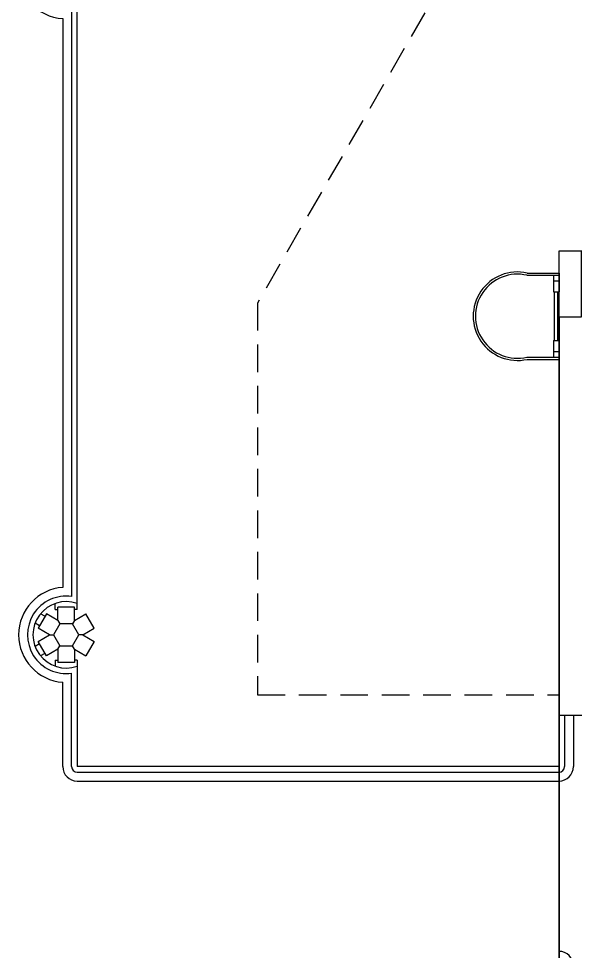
# Model space of a CAD drawing. Header units: millimetres. Extents: x 2801 to 3319, y 1187 to 1422.
# Drawn here: x 3040.63 to 3045.67, y 1324.07 to 1332.5 of the extents above; entities that cross this region are included whole.
import ezdxf

# ---------------------------------------------------------------- set-up
doc = ezdxf.new("R2010")
doc.units = ezdxf.units.MM
doc.linetypes.add('HIDDEN', pattern=[0.375, 0.25, -0.125])
for name, color, linetype in [('AR- ALV1', 235, 'Continuous'), ('AR-ALV', 2, 'Continuous'), ('AR-CORRIMAO-V1', 2, 'Continuous'), ('AR-ESTC', 3, 'Continuous'), ('AR-ESTMA-C', 3, 'Continuous'), ('AR-ESTMA-V', 1, 'Continuous'), ('AR-PIS', 1, 'Continuous'), ('AR-PISO-V1', 1, 'Continuous'), ('AR-PROJ', 1, 'HIDDEN'), ('EQUIPAMENTO', 2, 'Continuous')]:
    doc.layers.add(name, color=color, linetype=linetype)

# ---------------------------------------------------------------- blocks, each defined once
blk = doc.blocks.new('escada tipo marinheiro')
at = {"layer": 'EQUIPAMENTO'}
for p, q in [((-0.3382, 0.0101), (-0.05, 0.0101)), ((-0.05, 0.0101), (-0.05, -0.16)), ((-0.3405, -0.01), (-0.05, -0.01)), ((-0.1, -0.01), (-0.1, -0.16)), ((-0.1, -0.06), (-0.05, -0.06)), ((-0.1, -0.16), (-0.05, -0.16)), ((-0.09, -0.6), (-0.09, -0.16)), ((-0.06, -0.6), (-0.06, -0.16)), ((-0.1, -0.6), (-0.05, -0.6)), ((-0.1, -0.6), (-0.1, -0.75)), ((-0.05, -0.6), (-0.05, -0.77)), ((-0.3405, -0.75), (-0.05, -0.75)), ((-0.1, -0.7), (-0.05, -0.7)), ((-0.3382, -0.77), (-0.05, -0.77))]:
    blk.add_line(p, q, dxfattribs=at)
for radius, start, end in [(0.4, 77.17773, 282.82227), (0.38, 76.84274, 283.15726)]:
    blk.add_arc((-0.427, -0.38), radius, start, end, dxfattribs=at)
blk = doc.blocks.new('pilar15')
at = {"layer": 'AR-ESTMA-C'}
for p, q in [((-0.179, 0.19), (-0.254, 0.06)), ((-0.075, 0.1299), (-0.179, 0.19)), ((0.075, 0.25), (-0.075, 0.25)), ((-0.075, 0.1299), (-0.075, 0.25)), ((0.075, 0.1299), (0.075, 0.25)), ((0.075, 0.1299), (0.179, 0.19)), ((0.254, 0.06), (0.179, 0.19)), ((-0.075, 0.1299), (-0.0577, 0.1)), ((0.075, 0.1299), (0.0577, 0.1)), ((-0.15, 0), (-0.254, 0.06)), ((-0.254, -0.06), (-0.15, 0)), ((-0.15, 0), (-0.1155, 0)), ((0.15, 0), (0.1155, 0)), ((0.15, 0), (0.254, 0.06)), ((0.15, 0), (0.254, -0.06)), ((-0.179, -0.19), (-0.254, -0.06)), ((0.254, -0.06), (0.179, -0.19)), ((-0.075, -0.1299), (-0.179, -0.19)), ((-0.075, -0.1299), (-0.0577, -0.1)), ((-0.075, -0.1299), (-0.075, -0.25)), ((0.075, -0.1299), (0.0577, -0.1)), ((0.075, -0.1299), (0.179, -0.19)), ((0.075, -0.1299), (0.075, -0.25)), ((0.075, -0.25), (-0.075, -0.25))]:
    blk.add_line(p, q, dxfattribs=at)
blk.add_lwpolyline([(0.0577, 0.1), (-0.0577, 0.1), (-0.1155, 0), (-0.0577, -0.1), (0.0577, -0.1), (0.1155, 0)], close=True, dxfattribs=at)

msp = doc.modelspace()

# ---------------------------------------------------------------- linework, layer by layer
at = {"layer": 'AR- ALV1'}
for p, q in [((3045.5249, 1330.3998), (3046.3749, 1330.3998)), ((3045.5249, 1329.7998), (3045.5249, 1330.3998)), ((3045.5249, 1313.7498), (3045.5249, 1329.7998))]:
    msp.add_line(p, q, dxfattribs=at)
at = {"layer": 'AR-ALV'}
for p in [(3045.5249, 1329.7998), (3048.4249, 1326.1998)]:
    msp.add_line(p, (3045.5249, 1326.1998), dxfattribs=at)
at = {"layer": 'AR-CORRIMAO-V1'}
for p, q in [((3041.1133, 1332.5828), (3041.1133, 1327.2755)), ((3041.0333, 1332.5002), (3041.0333, 1327.3581)), ((3041.1133, 1325.7373), (3041.1133, 1326.5827)), ((3041.0333, 1325.7373), (3041.0333, 1326.5002)), ((3045.5749, 1326.1998), (3045.5749, 1325.7373)), ((3045.6549, 1326.1998), (3045.6549, 1325.7373)), ((3041.1633, 1325.6873), (3045.5249, 1325.6873)), ((3041.1633, 1325.6073), (3045.5249, 1325.6073))]:
    msp.add_line(p, q, dxfattribs=at)
for centre, radius, start, end in [((3041.0633, 1332.9292), 0.43, 4.00063, 265.99955), ((3041.0633, 1326.9291), 0.43, 94.00063, 265.99937), ((3041.0633, 1326.9291), 0.35, 81.78679, 278.21321), ((3041.1633, 1325.7373), 0.13, 180, 270), ((3041.1633, 1325.7373), 0.05, 180, 270), ((3045.5249, 1325.7373), 0.05, 270, 360), ((3045.5249, 1325.7373), 0.13, 270, 360), ((3045.5249, 1323.9373), 0.13, 360, 90)]:
    msp.add_arc(centre, radius, start, end, dxfattribs=at)
at = {"layer": 'AR-ESTC'}
msp.add_lwpolyline([(3045.7249, 1330.3998), (3045.7249, 1329.7998), (3045.5249, 1329.7998), (3045.5249, 1330.3998)], close=True, dxfattribs=at)
at = {"layer": 'AR-ESTMA-V', "ltscale": 0.25}
for p, q in [((3040.9633, 1327.1591), (3040.9633, 1327.212)), ((3041.1633, 1327.1591), (3041.1633, 1327.212)), ((3040.8718, 1327.0974), (3040.8322, 1327.1203)), ((3040.9633, 1327.1591), (3040.9883, 1327.1591)), ((3041.1633, 1327.1591), (3041.1383, 1327.1591)), ((3040.8218, 1327.0108), (3040.7822, 1327.0337)), ((3040.8218, 1326.8474), (3040.7822, 1326.8245)), ((3040.8718, 1326.7608), (3040.8322, 1326.7379)), ((3040.9633, 1326.6991), (3040.9633, 1326.6463)), ((3040.9633, 1326.6991), (3040.9883, 1326.6991)), ((3041.1633, 1326.6991), (3041.1383, 1326.6991)), ((3041.1633, 1326.6991), (3041.1633, 1326.6463))]:
    msp.add_line(p, q, dxfattribs=at)
at = {"layer": 'AR-PIS'}
msp.add_line((3045.5249, 1326.1998), (3045.5249, 1323.4748), dxfattribs=at)
at = {"layer": 'AR-PISO-V1'}
for p, q in [((3041.1633, 1327.212), (3041.1633, 1332.6463)), ((3041.1633, 1326.6463), (3041.1633, 1325.7373)), ((3045.5249, 1326.1998), (3045.5249, 1325.6873)), ((3045.5249, 1325.7373), (3041.1633, 1325.7373)), ((3045.5249, 1325.6073), (3045.5249, 1324.0673))]:
    msp.add_line(p, q, dxfattribs=at)
msp.add_arc((3041.0633, 1326.9291), 0.3, 70.52878, 289.47122, dxfattribs=at)
at = {"layer": 'AR-PROJ'}
for p, q in [((3044.4985, 1332.8791), (3042.7954, 1329.9292)), ((3042.7954, 1329.9292), (3042.7954, 1326.3873)), ((3042.7954, 1326.3873), (3045.5249, 1326.3873))]:
    msp.add_line(p, q, dxfattribs=at)

# ---------------------------------------------------------------- block references
at = {"layer": 'AR-ESTMA-C', "ltscale": 0.25}
msp.add_blockref('pilar15', (3041.0633, 1326.9291), dxfattribs=at)
at = {"layer": 'EQUIPAMENTO'}
msp.add_blockref('escada tipo marinheiro', (3045.5749, 1330.1898), dxfattribs=at)

doc.saveas('drawing.dxf')
